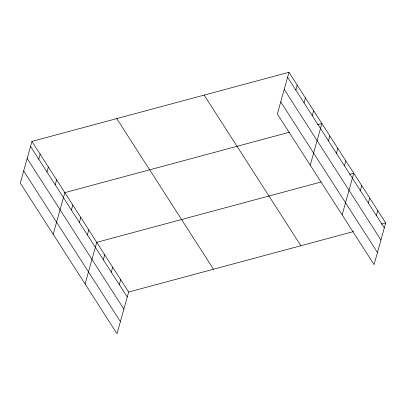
<?xml version="1.0" encoding="UTF-8"?>
<svg xmlns="http://www.w3.org/2000/svg" width="406" height="406" viewBox="0 0 406 406"><rect width="100%" height="100%" fill="white"/><g stroke="black" fill="none" stroke-linecap="round" stroke-linejoin="round"><path stroke-width="0.61" d="M31.932 141.405L20.3 183.076L117.019 333.712L128.651 292.041L31.932 141.405L288.981 72.288L385.7 222.924L374.068 264.595L277.349 113.959L288.981 72.288M38.768 159.182L40.153 154.209M46.989 171.987L48.375 167.013M55.211 184.786L56.596 179.817M53.186 234.292L64.818 192.622L289.752 132.143M71.41 210.019L72.796 205.05M79.388 222.447L80.779 217.479M87.366 234.876L88.757 229.903M85.103 284.002L96.735 242.331L321.065 182.015M103.327 259.728L104.712 254.76M111.305 272.157L112.695 267.189M119.283 284.586L120.673 279.612M295.817 90.061L297.202 85.093M304.038 102.865L305.424 97.897M312.26 115.669L313.645 110.701M310.23 165.176L321.867 123.505L317.624 124.647M328.459 140.902L329.845 135.934M336.437 153.331L337.822 148.363M344.415 165.76L345.805 160.786M342.151 214.886L353.783 173.215L349.541 174.357M360.376 190.612L361.761 185.643M368.354 203.041L369.739 198.072M376.332 215.469L377.722 210.496M128.651 292.041L353.585 231.562M381.457 224.066L385.7 222.924M287.595 77.262L384.315 227.893M284.215 89.371L380.929 240.007M280.729 101.845L377.448 252.481M204.157 95.1L300.876 245.731M116.761 118.598L213.48 269.234M30.546 146.378L127.266 297.014M27.166 158.487L123.881 309.123M23.68 170.967L120.399 321.598"/></g></svg>
